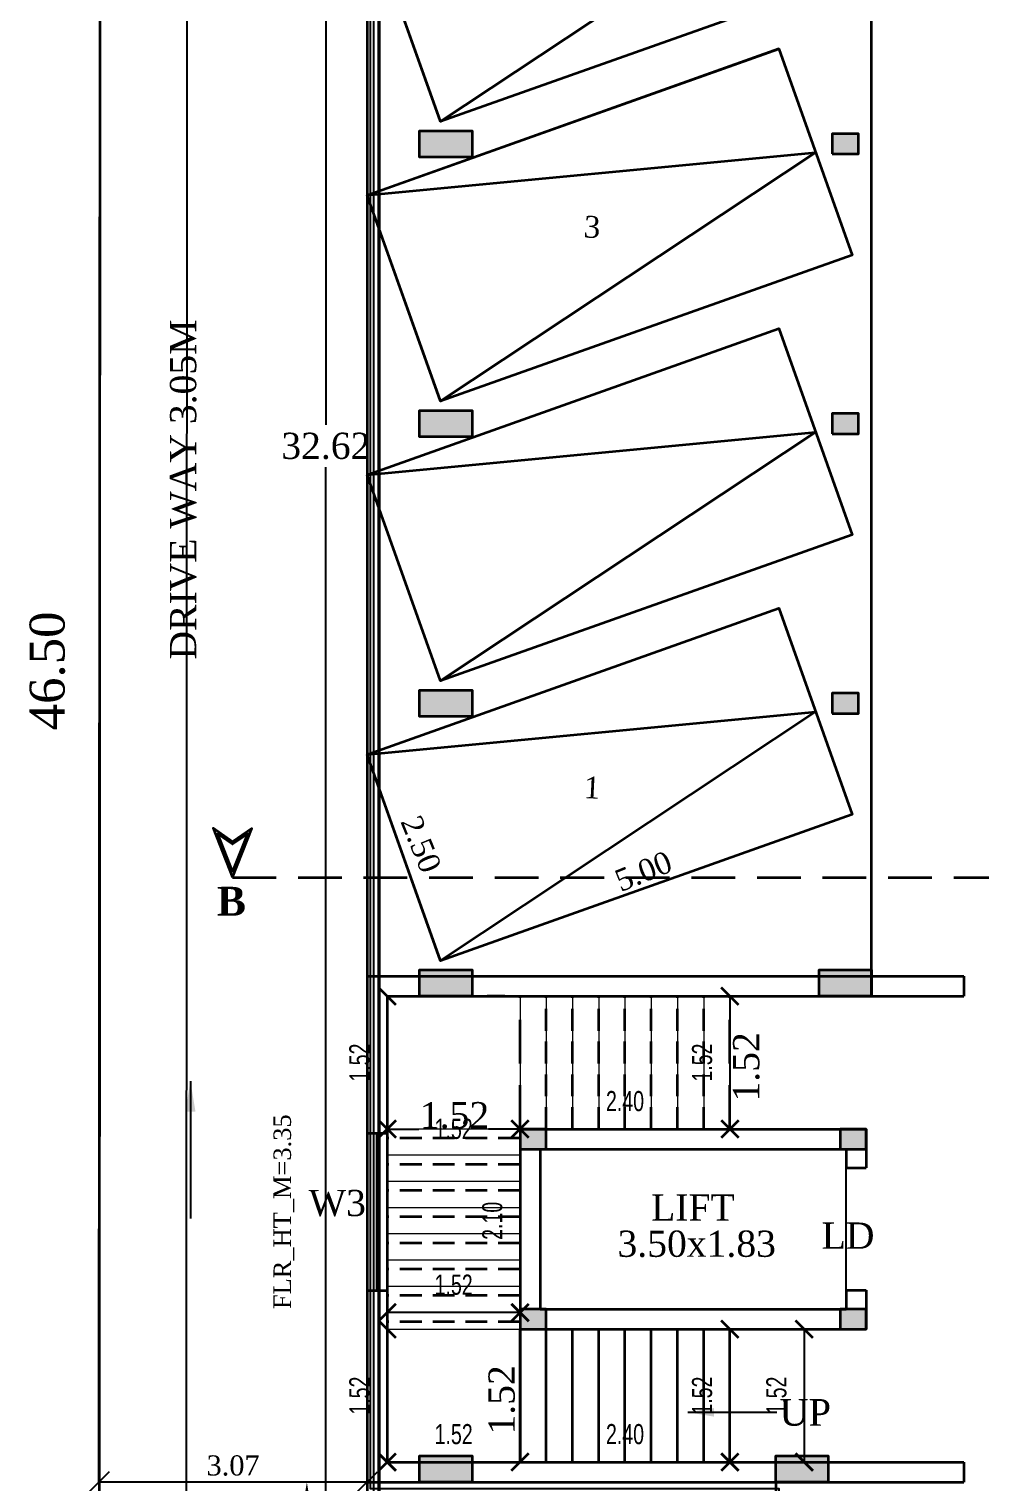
# Model space of a CAD drawing. Header units: metres. Extents: x 7518 to 7619, y -2370 to -2298.
# Drawn here: x 7518.42 to 7529.31, y -2344.32 to -2327.69 of the extents above; entities that cross this region are included whole.
import ezdxf

# ---------------------------------------------------------------- set-up
doc = ezdxf.new("R2010")
doc.units = ezdxf.units.M
doc.header["$MEASUREMENT"] = 0
doc.header["$PDMODE"] = 98
doc.linetypes.add('DASHED', pattern=[0.75, 0.5, -0.25])
doc.linetypes.add('DASHED2', pattern=[0.375, 0.25, -0.125])
for name, color, linetype, plot in [('BLK_1_COVERED_AREA', 140, 'Continuous', False), ('BLK_1_FLR_0_BLT_UP_AREA_DEDUCT', 18, 'Continuous', False), ('PARKING_SLOT', 30, 'Continuous', False)]:
    doc.layers.add(name, color=color, linetype=linetype, plot=plot)
for name, color, linetype in [('BLK_1_FLR_0_BLT_UP_AREA', 18, 'Continuous'), ('BLK_1_FLR_0_COVERED_PARKING', 173, 'Continuous'), ('BLK_1_FLR_0_EXIT_WIDTH_STAIR', 1, 'Continuous'), ('BLK_1_FLR_0_LIFT_1', 30, 'Continuous'), ('BLK_1_FLR_0_STAIR_1', 1, 'Continuous'), ('BLK_1_LVL_0_BLDG_FOOT_PRINT', 1, 'Continuous'), ('BLK_1_LVL_0_SIDE_SETBACK1', 171, 'Continuous'), ('PLOT_BOUNDARY', 70, 'Continuous'), ('RWH', 130, 'Continuous')]:
    doc.layers.add(name, color=color, linetype=linetype)
for name, color, linetype, lineweight in [('BLK_1_FLR_0_STAIR_1_FLIGHT_1', 7, 'Continuous', 0), ('BLK_1_FLR_0_STAIR_1_FLIGHT_2', 7, 'Continuous', 0), ('BLK_1_FLR_0_STAIR_1_FLIGHT_3', 7, 'Continuous', 0), ('BLK_1_FLR_0_STAIR_1_LANDING_1', 7, 'Continuous', 0), ('BLK_1_FLR_0_STAIR_1_LANDING_2', 7, 'Continuous', 0), ('BLK_1_FLR_0_STILT', 7, 'Continuous', 0)]:
    doc.layers.add(name, color=color, linetype=linetype, lineweight=lineweight)
doc.styles.add('DIM 100', font='ARIALN.TTF', dxfattribs={"width": 0.85, "height": 0.23})
doc.styles.get("Standard").update_dxf_attribs({"font": 'times.ttf'})
doc.dimstyles.new('GRID DIM 400', dxfattribs={"dimscale": 0, "dimtxt": 0.8, "dimasz": 0.2, "dimexe": 0, "dimexo": 0, "dimgap": 0.2, "dimtad": 0, "dimlfac": -0.1, "dimzin": 1, "dimdsep": 46, "dimtxsty": 'DIM 100', "dimblk": 'ARCHTICK', "dimcen": 0, "dimclrd": 256, "dimclre": 252, "dimclrt": 4, "dimazin": 0, "dimtfac": 1, "dimtix": 1, "dimtofl": 0, "dimtmove": 2, "dimatfit": 0, "dimfxl": 0, "dimtolj": 1, "dimtzin": 0, "dimarcsym": 0})
doc.dimstyles.get("Standard").update_dxf_attribs({"dimtxt": 0.3, "dimasz": 0.18, "dimexe": 0.1, "dimexo": 0.1, "dimgap": 0.09, "dimtad": 0, "dimtih": 1, "dimtoh": 1, "dimzin": 0, "dimdsep": 46, "dimtxsty": 'Standard', "dimcen": 0.09, "dimadec": 0, "dimazin": 0, "dimtfac": 1, "dimtofl": 0, "dimtmove": 0, "dimatfit": 3, "dimfxl": 0, "dimtolj": 1, "dimtzin": 0, "dimarcsym": 0})
doc.dimstyles.new('STANDARD$0', dxfattribs={"dimtxt": 0.3, "dimasz": 0.18, "dimexe": 0.1, "dimexo": 0.1, "dimgap": 0.09, "dimtad": 0, "dimtih": 1, "dimtoh": 1, "dimzin": 1, "dimdsep": 46, "dimtxsty": 'Standard', "dimcen": 0.1, "dimadec": 3, "dimazin": 0, "dimtfac": 1, "dimtofl": 0, "dimtmove": 0, "dimatfit": 3, "dimfxl": 0, "dimtolj": 1, "dimtzin": 0, "dimarcsym": 0})
doc.dimstyles.new('vassanttham', dxfattribs={"dimtxt": 0.23, "dimasz": 0.234375, "dimexe": 0.15, "dimexo": 0.5, "dimgap": 0.07, "dimtad": 1, "dimtoh": 1, "dimrnd": 0.01, "dimzin": 0, "dimdsep": 46, "dimtxsty": 'Standard', "dimblk": 'OBLIQUE', "dimcen": 0.23, "dimse1": 1, "dimse2": 1, "dimclrd": 7, "dimclre": 7, "dimclrt": 7, "dimadec": 0, "dimazin": 0, "dimtfac": 1, "dimtix": 1, "dimtofl": 0, "dimtmove": 0, "dimatfit": 3, "dimfxl": 0, "dimtolj": 2, "dimtzin": 0, "dimlwd": 25, "dimlwe": -1, "dimarcsym": 0})

# ---------------------------------------------------------------- blocks, each defined once
blk = doc.blocks.new('*D120')
at = {"color": 0, "lineweight": -2}
for p, q in [((7521.913, -2315.354), (7521.713, -2315.354)), ((7521.813, -2315.534), (7521.813, -2332.218)), ((7521.813, -2347.794), (7521.813, -2332.704)), ((7521.913, -2347.974), (7521.713, -2347.974))]:
    blk.add_line(p, q, dxfattribs=at)
at = {"color": 0, "lineweight": 35}
for points in [[(7521.783, -2315.534), (7521.843, -2315.534), (7521.813, -2315.354)], [(7521.783, -2347.794), (7521.843, -2347.794), (7521.813, -2347.974)]]:
    blk.add_solid(points, dxfattribs=at)
at = {"layer": 'Defpoints', "color": 0, "lineweight": 35}
for p in [(7521.813, -2315.354), (7522.99, -2315.354), (7522.99, -2347.974)]:
    blk.add_point(p, dxfattribs=at)
at = {"color": 0, "lineweight": 35, "insert": (7521.813, -2332.461), "char_height": 0.3, "attachment_point": 5}
blk.add_mtext('\\A1;32.62', dxfattribs=at)
blk = doc.blocks.new('*D138')
at = {"color": 0, "lineweight": -2}
for p, q in [((7521.696, -2344.314), (7521.496, -2344.314)), ((7521.596, -2344.494), (7521.596, -2350.724)), ((7521.596, -2357.44), (7521.596, -2351.21)), ((7521.696, -2357.62), (7521.496, -2357.62))]:
    blk.add_line(p, q, dxfattribs=at)
at = {"color": 0, "lineweight": 35}
for points in [[(7521.566, -2344.494), (7521.626, -2344.494), (7521.596, -2344.314)], [(7521.566, -2357.44), (7521.626, -2357.44), (7521.596, -2357.62)]]:
    blk.add_solid(points, dxfattribs=at)
at = {"layer": 'Defpoints', "color": 0, "lineweight": 35}
for p in [(7521.596, -2344.314), (7522.285, -2344.314), (7522.285, -2357.62)]:
    blk.add_point(p, dxfattribs=at)
at = {"color": 0, "lineweight": 35, "insert": (7521.596, -2350.967), "char_height": 0.3, "attachment_point": 5}
blk.add_mtext('\\A1;13.31', dxfattribs=at)
blk = doc.blocks.new('_Oblique')
at = {"color": 0, "lineweight": -2}
blk.add_line((-0.5, -0.5), (0.5, 0.5), dxfattribs=at)
blk = doc.blocks.new('*D145')
at = {"layer": 'BLK_1_LVL_0_SIDE_SETBACK1', "lineweight": 25}
blk.add_line((7519.218, -2344.312), (7522.285, -2344.312), dxfattribs=at)
at = {"layer": 'Defpoints', "color": 0, "lineweight": 35}
for p in [(7519.218, -2344.312), (7522.285, -2344.312), (7522.285, -2344.314)]:
    blk.add_point(p, dxfattribs=at)
at = {"layer": 'BLK_1_LVL_0_SIDE_SETBACK1', "lineweight": 25, "xscale": 0.234375, "yscale": 0.234375, "zscale": 0.234375, "rotation": 180}
blk.add_blockref('_Oblique', (7519.218, -2344.312), dxfattribs=at)
at = {"layer": 'BLK_1_LVL_0_SIDE_SETBACK1', "lineweight": 25, "xscale": 0.234375, "yscale": 0.234375, "zscale": 0.234375}
blk.add_blockref('_Oblique', (7522.285, -2344.312), dxfattribs=at)
at = {"layer": 'BLK_1_LVL_0_SIDE_SETBACK1', "insert": (7520.752, -2344.125), "char_height": 0.23, "attachment_point": 5}
blk.add_mtext('\\A2;3.07', dxfattribs=at)
blk = doc.blocks.new('_ArchTick')
at = {"color": 0, "linetype": 'ByBlock', "const_width": 0.15}
blk.add_lwpolyline([(-0.5, -0.5), (0.5, 0.5)], dxfattribs=at)
blk = doc.blocks.new('*D123')
at = {"layer": 'BLK_1_FLR_0_STAIR_1_FLIGHT_1', "color": 2, "linetype": 'Continuous', "lineweight": -2}
blk.add_line((7526.435, -2342.564), (7526.435, -2344.084), dxfattribs=at)
at = {"layer": 'Defpoints', "color": 0, "linetype": 'Continuous', "lineweight": 35}
for p in [(7526.435, -2342.564, -3.137), (7526.435, -2344.084, -3.137), (7526.435, -2344.084)]:
    blk.add_point(p, dxfattribs=at)
at = {"layer": 'BLK_1_FLR_0_STAIR_1_FLIGHT_1', "color": 2, "linetype": 'Continuous', "lineweight": -2, "xscale": 0.2, "yscale": 0.2, "zscale": 0.2}
for p, rotation in [((7526.435, -2342.564), 90), ((7526.435, -2344.084), 270)]:
    blk.add_blockref('_ArchTick', p, dxfattribs=dict(at, rotation=rotation))
at = {"layer": 'BLK_1_FLR_0_STAIR_1_FLIGHT_1', "color": 2, "linetype": 'Continuous', "insert": (7526.118, -2343.324), "char_height": 0.23, "attachment_point": 5, "rotation": 90, "style": 'DIM 100'}
blk.add_mtext('\\A1;1.52', dxfattribs=at)
blk = doc.blocks.new('*D124')
at = {"layer": 'BLK_1_FLR_0_STAIR_1_FLIGHT_1', "color": 252, "linetype": 'Continuous', "lineweight": -2}
blk.add_line((7524.035, -2344.084), (7524.035, -2344.084), dxfattribs=at)
at = {"layer": 'BLK_1_FLR_0_STAIR_1_FLIGHT_1', "color": 1, "linetype": 'Continuous', "lineweight": -2}
blk.add_line((7526.435, -2344.084), (7524.035, -2344.084), dxfattribs=at)
at = {"layer": 'Defpoints', "color": 0, "linetype": 'Continuous', "lineweight": 35}
for p in [(7524.035, -2344.084), (7524.035, -2344.084), (7526.435, -2344.084)]:
    blk.add_point(p, dxfattribs=at)
at = {"layer": 'BLK_1_FLR_0_STAIR_1_FLIGHT_1', "color": 1, "linetype": 'Continuous', "lineweight": -2, "xscale": 0.2, "yscale": 0.2, "zscale": 0.2, "rotation": 180}
blk.add_blockref('_ArchTick', (7524.035, -2344.084), dxfattribs=at)
at = {"layer": 'BLK_1_FLR_0_STAIR_1_FLIGHT_1', "color": 1, "linetype": 'Continuous', "lineweight": -2, "xscale": 0.2, "yscale": 0.2, "zscale": 0.2}
blk.add_blockref('_ArchTick', (7526.435, -2344.084), dxfattribs=at)
at = {"layer": 'BLK_1_FLR_0_STAIR_1_FLIGHT_1', "color": 1, "linetype": 'Continuous', "insert": (7525.235, -2343.766), "char_height": 0.23, "attachment_point": 5, "style": 'DIM 100'}
blk.add_mtext('\\A1;2.40', dxfattribs=at)
blk = doc.blocks.new('*D125')
at = {"layer": 'BLK_1_FLR_0_EXIT_WIDTH_STAIR', "color": 252, "lineweight": -2}
for p, q in [((7527.22, -2342.564), (7527.285, -2342.564)), ((7527.035, -2344.084), (7527.285, -2344.084))]:
    blk.add_line(p, q, dxfattribs=at)
at = {"layer": 'BLK_1_FLR_0_EXIT_WIDTH_STAIR', "color": 1, "lineweight": -2}
blk.add_line((7527.285, -2342.564), (7527.285, -2344.084), dxfattribs=at)
at = {"layer": 'Defpoints', "color": 0, "lineweight": 35}
for p in [(7526.435, -2342.564, 3.137), (7526.435, -2344.084), (7527.285, -2344.084)]:
    blk.add_point(p, dxfattribs=at)
at = {"layer": 'BLK_1_FLR_0_EXIT_WIDTH_STAIR', "color": 1, "lineweight": -2, "xscale": 0.2, "yscale": 0.2, "zscale": 0.2}
for p, rotation in [((7527.285, -2342.564), 90), ((7527.285, -2344.084), 270)]:
    blk.add_blockref('_ArchTick', p, dxfattribs=dict(at, rotation=rotation))
at = {"layer": 'BLK_1_FLR_0_EXIT_WIDTH_STAIR', "color": 1, "insert": (7526.968, -2343.324), "char_height": 0.23, "attachment_point": 5, "rotation": 90, "style": 'DIM 100'}
blk.add_mtext('\\A1;1.52', dxfattribs=at)
blk = doc.blocks.new('*D126')
at = {"layer": 'BLK_1_FLR_0_STAIR_1_LANDING_1', "color": 252, "linetype": 'Continuous', "lineweight": -2}
blk.add_line((7522.515, -2342.564), (7522.515, -2342.564), dxfattribs=at)
at = {"layer": 'BLK_1_FLR_0_STAIR_1_LANDING_1', "color": 1, "linetype": 'Continuous', "lineweight": -2}
blk.add_line((7522.515, -2342.564), (7522.515, -2344.084), dxfattribs=at)
at = {"layer": 'Defpoints', "color": 0, "linetype": 'Continuous', "lineweight": 35}
for p in [(7522.515, -2342.564), (7522.515, -2344.084), (7522.515, -2344.084)]:
    blk.add_point(p, dxfattribs=at)
at = {"layer": 'BLK_1_FLR_0_STAIR_1_LANDING_1', "color": 1, "linetype": 'Continuous', "lineweight": -2, "xscale": 0.2, "yscale": 0.2, "zscale": 0.2}
for p, rotation in [((7522.515, -2342.564), 90), ((7522.515, -2344.084), 270)]:
    blk.add_blockref('_ArchTick', p, dxfattribs=dict(at, rotation=rotation))
at = {"layer": 'BLK_1_FLR_0_STAIR_1_LANDING_1', "color": 1, "linetype": 'Continuous', "insert": (7522.198, -2343.324), "char_height": 0.23, "attachment_point": 5, "rotation": 90, "style": 'DIM 100'}
blk.add_mtext('\\A1;1.52', dxfattribs=at)
blk = doc.blocks.new('*D127')
at = {"layer": 'BLK_1_FLR_0_STAIR_1_LANDING_1', "color": 2, "linetype": 'Continuous', "lineweight": -2}
blk.add_line((7524.035, -2344.084), (7522.515, -2344.084), dxfattribs=at)
at = {"layer": 'Defpoints', "color": 0, "linetype": 'Continuous', "lineweight": 35}
for p in [(7522.515, -2344.084), (7522.515, -2344.084), (7524.035, -2344.084)]:
    blk.add_point(p, dxfattribs=at)
at = {"layer": 'BLK_1_FLR_0_STAIR_1_LANDING_1', "color": 2, "linetype": 'Continuous', "lineweight": -2, "xscale": 0.2, "yscale": 0.2, "zscale": 0.2, "rotation": 180}
blk.add_blockref('_ArchTick', (7522.515, -2344.084), dxfattribs=at)
at = {"layer": 'BLK_1_FLR_0_STAIR_1_LANDING_1', "color": 2, "linetype": 'Continuous', "lineweight": -2, "xscale": 0.2, "yscale": 0.2, "zscale": 0.2}
blk.add_blockref('_ArchTick', (7524.035, -2344.084), dxfattribs=at)
at = {"layer": 'BLK_1_FLR_0_STAIR_1_LANDING_1', "color": 2, "linetype": 'Continuous', "insert": (7523.275, -2343.766), "char_height": 0.23, "attachment_point": 5, "style": 'DIM 100'}
blk.add_mtext('\\A1;1.52', dxfattribs=at)
blk = doc.blocks.new('*D128')
at = {"layer": 'BLK_1_FLR_0_STAIR_1_FLIGHT_2', "color": 2, "linetype": 'Continuous', "lineweight": -2}
blk.add_line((7524.035, -2342.374), (7522.515, -2342.374), dxfattribs=at)
at = {"layer": 'Defpoints', "color": 0, "linetype": 'Continuous', "lineweight": 35}
for p in [(7522.515, -2342.374, -3.137), (7522.515, -2342.374), (7524.035, -2342.374, -3.137)]:
    blk.add_point(p, dxfattribs=at)
at = {"layer": 'BLK_1_FLR_0_STAIR_1_FLIGHT_2', "color": 2, "linetype": 'Continuous', "lineweight": -2, "xscale": 0.2, "yscale": 0.2, "zscale": 0.2, "rotation": 180}
blk.add_blockref('_ArchTick', (7522.515, -2342.374), dxfattribs=at)
at = {"layer": 'BLK_1_FLR_0_STAIR_1_FLIGHT_2', "color": 2, "linetype": 'Continuous', "lineweight": -2, "xscale": 0.2, "yscale": 0.2, "zscale": 0.2}
blk.add_blockref('_ArchTick', (7524.035, -2342.374), dxfattribs=at)
at = {"layer": 'BLK_1_FLR_0_STAIR_1_FLIGHT_2', "color": 2, "linetype": 'Continuous', "insert": (7523.275, -2342.056), "char_height": 0.23, "attachment_point": 5, "style": 'DIM 100'}
blk.add_mtext('\\A1;1.52', dxfattribs=at)
blk = doc.blocks.new('*D129')
at = {"layer": 'BLK_1_FLR_0_STAIR_1_FLIGHT_2', "color": 252, "linetype": 'Continuous', "lineweight": -2}
blk.add_line((7524.035, -2340.274), (7524.035, -2340.274), dxfattribs=at)
at = {"layer": 'BLK_1_FLR_0_STAIR_1_FLIGHT_2', "color": 1, "linetype": 'Continuous', "lineweight": -2}
blk.add_line((7524.035, -2340.274), (7524.035, -2342.374), dxfattribs=at)
at = {"layer": 'Defpoints', "color": 0, "linetype": 'Continuous', "lineweight": 35}
for p in [(7524.035, -2340.274), (7524.035, -2342.374), (7524.035, -2342.374)]:
    blk.add_point(p, dxfattribs=at)
at = {"layer": 'BLK_1_FLR_0_STAIR_1_FLIGHT_2', "color": 1, "linetype": 'Continuous', "lineweight": -2, "xscale": 0.2, "yscale": 0.2, "zscale": 0.2}
for p, rotation in [((7524.035, -2340.274), 90), ((7524.035, -2342.374), 270)]:
    blk.add_blockref('_ArchTick', p, dxfattribs=dict(at, rotation=rotation))
at = {"layer": 'BLK_1_FLR_0_STAIR_1_FLIGHT_2', "color": 1, "linetype": 'Continuous', "insert": (7523.718, -2341.324), "char_height": 0.23, "attachment_point": 5, "rotation": 90, "style": 'DIM 100'}
blk.add_mtext('\\A1;2.10', dxfattribs=at)
blk = doc.blocks.new('*D130')
at = {"layer": 'BLK_1_FLR_0_STAIR_1_LANDING_2', "color": 252, "linetype": 'Continuous', "lineweight": -2}
blk.add_line((7522.515, -2338.754), (7522.515, -2338.754), dxfattribs=at)
at = {"layer": 'BLK_1_FLR_0_STAIR_1_LANDING_2', "color": 1, "linetype": 'Continuous', "lineweight": -2}
blk.add_line((7522.515, -2338.754), (7522.515, -2340.274), dxfattribs=at)
at = {"layer": 'Defpoints', "color": 0, "linetype": 'Continuous', "lineweight": 35}
for p in [(7522.515, -2338.754), (7522.515, -2340.274), (7522.515, -2340.274)]:
    blk.add_point(p, dxfattribs=at)
at = {"layer": 'BLK_1_FLR_0_STAIR_1_LANDING_2', "color": 1, "linetype": 'Continuous', "lineweight": -2, "xscale": 0.2, "yscale": 0.2, "zscale": 0.2}
for p, rotation in [((7522.515, -2338.754), 90), ((7522.515, -2340.274), 270)]:
    blk.add_blockref('_ArchTick', p, dxfattribs=dict(at, rotation=rotation))
at = {"layer": 'BLK_1_FLR_0_STAIR_1_LANDING_2', "color": 1, "linetype": 'Continuous', "insert": (7522.198, -2339.514), "char_height": 0.23, "attachment_point": 5, "rotation": 90, "style": 'DIM 100'}
blk.add_mtext('\\A1;1.52', dxfattribs=at)
blk = doc.blocks.new('*D131')
at = {"layer": 'BLK_1_FLR_0_STAIR_1_LANDING_2', "color": 2, "linetype": 'Continuous', "lineweight": -2}
for p, q in [((7522.515, -2340.274), (7522.875, -2340.274)), ((7524.035, -2340.274), (7523.675, -2340.274))]:
    blk.add_line(p, q, dxfattribs=at)
at = {"layer": 'Defpoints', "color": 0, "linetype": 'Continuous', "lineweight": 35}
for p in [(7522.515, -2340.274), (7522.515, -2340.274), (7524.035, -2340.274)]:
    blk.add_point(p, dxfattribs=at)
at = {"layer": 'BLK_1_FLR_0_STAIR_1_LANDING_2', "color": 2, "linetype": 'Continuous', "lineweight": -2, "xscale": 0.2, "yscale": 0.2, "zscale": 0.2, "rotation": 180}
blk.add_blockref('_ArchTick', (7522.515, -2340.274), dxfattribs=at)
at = {"layer": 'BLK_1_FLR_0_STAIR_1_LANDING_2', "color": 2, "linetype": 'Continuous', "lineweight": -2, "xscale": 0.2, "yscale": 0.2, "zscale": 0.2}
blk.add_blockref('_ArchTick', (7524.035, -2340.274), dxfattribs=at)
at = {"layer": 'BLK_1_FLR_0_STAIR_1_LANDING_2', "color": 2, "linetype": 'Continuous', "insert": (7523.275, -2340.274), "char_height": 0.23, "attachment_point": 5, "style": 'DIM 100'}
blk.add_mtext('\\A1;1.52', dxfattribs=at)
blk = doc.blocks.new('*D132')
at = {"layer": 'BLK_1_FLR_0_STAIR_1_FLIGHT_3', "color": 2, "linetype": 'Continuous', "lineweight": -2}
blk.add_line((7526.435, -2338.754), (7526.435, -2340.274), dxfattribs=at)
at = {"layer": 'Defpoints', "color": 0, "linetype": 'Continuous', "lineweight": 35}
for p in [(7526.435, -2338.754, -3.137), (7526.435, -2340.274, -3.137), (7526.435, -2340.274)]:
    blk.add_point(p, dxfattribs=at)
at = {"layer": 'BLK_1_FLR_0_STAIR_1_FLIGHT_3', "color": 2, "linetype": 'Continuous', "lineweight": -2, "xscale": 0.2, "yscale": 0.2, "zscale": 0.2}
for p, rotation in [((7526.435, -2338.754), 90), ((7526.435, -2340.274), 270)]:
    blk.add_blockref('_ArchTick', p, dxfattribs=dict(at, rotation=rotation))
at = {"layer": 'BLK_1_FLR_0_STAIR_1_FLIGHT_3', "color": 2, "linetype": 'Continuous', "insert": (7526.118, -2339.514), "char_height": 0.23, "attachment_point": 5, "rotation": 90, "style": 'DIM 100'}
blk.add_mtext('\\A1;1.52', dxfattribs=at)
blk = doc.blocks.new('*D133')
at = {"layer": 'BLK_1_FLR_0_STAIR_1_FLIGHT_3', "color": 252, "linetype": 'Continuous', "lineweight": -2}
blk.add_line((7524.035, -2340.274), (7524.035, -2340.274), dxfattribs=at)
at = {"layer": 'BLK_1_FLR_0_STAIR_1_FLIGHT_3', "color": 1, "linetype": 'Continuous', "lineweight": -2}
blk.add_line((7526.435, -2340.274), (7524.035, -2340.274), dxfattribs=at)
at = {"layer": 'Defpoints', "color": 0, "linetype": 'Continuous', "lineweight": 35}
for p in [(7524.035, -2340.274), (7524.035, -2340.274), (7526.435, -2340.274)]:
    blk.add_point(p, dxfattribs=at)
at = {"layer": 'BLK_1_FLR_0_STAIR_1_FLIGHT_3', "color": 1, "linetype": 'Continuous', "lineweight": -2, "xscale": 0.2, "yscale": 0.2, "zscale": 0.2, "rotation": 180}
blk.add_blockref('_ArchTick', (7524.035, -2340.274), dxfattribs=at)
at = {"layer": 'BLK_1_FLR_0_STAIR_1_FLIGHT_3', "color": 1, "linetype": 'Continuous', "lineweight": -2, "xscale": 0.2, "yscale": 0.2, "zscale": 0.2}
blk.add_blockref('_ArchTick', (7526.435, -2340.274), dxfattribs=at)
at = {"layer": 'BLK_1_FLR_0_STAIR_1_FLIGHT_3', "color": 1, "linetype": 'Continuous', "insert": (7525.235, -2339.956), "char_height": 0.23, "attachment_point": 5, "style": 'DIM 100'}
blk.add_mtext('\\A1;2.40', dxfattribs=at)

msp = doc.modelspace()

# ---------------------------------------------------------------- hatches: boundary and pattern name
at = {"lineweight": 35}
for points in [[(7523.485, -2329.154), (7523.485, -2328.854), (7522.885, -2328.854), (7522.885, -2329.154)], [(7523.485, -2332.354), (7523.485, -2332.054), (7522.885, -2332.054), (7522.885, -2332.354)], [(7523.485, -2335.554), (7523.485, -2335.254), (7522.885, -2335.254), (7522.885, -2335.554)], [(7523.485, -2338.754), (7523.485, -2338.454), (7522.885, -2338.454), (7522.885, -2338.754)], [(7528.055, -2338.754), (7528.055, -2338.454), (7527.455, -2338.454), (7527.455, -2338.754)], [(7523.485, -2344.314), (7523.485, -2344.014), (7522.885, -2344.014), (7522.885, -2344.314)], [(7527.56, -2344.314), (7527.56, -2344.014), (7526.96, -2344.014), (7526.96, -2344.314)]]:
    msp.add_hatch(color=256, dxfattribs=at).paths.add_polyline_path(points)
h = msp.add_hatch(color=256, dxfattribs=at)
h.paths.add_polyline_path([(7527.755, -2328.889), (7527.605, -2328.889), (7527.605, -2329.119), (7527.755, -2329.119)])
h.paths.add_polyline_path([(7527.905, -2328.889), (7527.755, -2328.889), (7527.755, -2329.119), (7527.905, -2329.119)])
h = msp.add_hatch(color=256, dxfattribs=at)
h.paths.add_polyline_path([(7527.755, -2332.089), (7527.605, -2332.089), (7527.605, -2332.319), (7527.755, -2332.319)])
h.paths.add_polyline_path([(7527.905, -2332.089), (7527.755, -2332.089), (7527.755, -2332.319), (7527.905, -2332.319)])
h = msp.add_hatch(color=256, dxfattribs=at)
h.paths.add_polyline_path([(7527.755, -2335.289), (7527.605, -2335.289), (7527.605, -2335.519), (7527.755, -2335.519)])
h.paths.add_polyline_path([(7527.905, -2335.289), (7527.755, -2335.289), (7527.755, -2335.519), (7527.905, -2335.519)])
h = msp.add_hatch(color=256, dxfattribs=at)
h.paths.add_polyline_path([(7524.185, -2340.274), (7524.035, -2340.274), (7524.035, -2340.504), (7524.185, -2340.504)])
h.paths.add_polyline_path([(7524.335, -2340.274), (7524.185, -2340.274), (7524.185, -2340.504), (7524.335, -2340.504)])
h = msp.add_hatch(color=256, dxfattribs=at)
h.paths.add_polyline_path([(7527.845, -2340.274), (7527.695, -2340.274), (7527.695, -2340.504), (7527.845, -2340.504)])
h.paths.add_polyline_path([(7527.995, -2340.274), (7527.845, -2340.274), (7527.845, -2340.504), (7527.995, -2340.504)])
h = msp.add_hatch(color=256, dxfattribs=at)
h.paths.add_polyline_path([(7524.185, -2342.334), (7524.035, -2342.334), (7524.035, -2342.564), (7524.185, -2342.564)])
h.paths.add_polyline_path([(7524.335, -2342.334), (7524.185, -2342.334), (7524.185, -2342.564), (7524.335, -2342.564)])
h = msp.add_hatch(color=256, dxfattribs=at)
h.paths.add_polyline_path([(7527.845, -2342.334), (7527.695, -2342.334), (7527.695, -2342.564), (7527.845, -2342.564)])
h.paths.add_polyline_path([(7527.995, -2342.334), (7527.845, -2342.334), (7527.845, -2342.564), (7527.995, -2342.564)])

# ---------------------------------------------------------------- linework, layer by layer
for p, q in [((7519.237, -2312.604), (7519.21, -2359.107)), ((7528.055, -2338.754), (7528.055, -2318.001)), ((7522.285, -2338.524), (7522.285, -2344.314)), ((7522.285, -2338.524), (7529.11, -2338.524)), ((7529.11, -2338.524), (7529.11, -2338.754)), ((7522.515, -2338.754), (7522.515, -2344.084)), ((7522.515, -2338.754), (7529.11, -2338.754)), ((7523.859, -2338.754), (7523.659, -2338.754)), ((7522.285, -2340.322), (7522.515, -2340.322)), ((7522.4, -2342.122), (7522.4, -2340.322)), ((7524.035, -2340.274), (7524.035, -2342.564)), ((7524.035, -2340.274), (7527.995, -2340.274)), ((7527.995, -2340.274), (7527.995, -2340.719)), ((7524.265, -2340.504), (7524.265, -2342.334)), ((7524.265, -2340.504), (7527.765, -2340.504)), ((7527.765, -2340.504), (7527.765, -2340.719)), ((7527.765, -2340.719), (7527.995, -2340.719)), ((7522.285, -2342.122), (7522.515, -2342.122)), ((7527.765, -2342.119), (7527.765, -2342.334)), ((7527.765, -2342.119), (7527.995, -2342.119)), ((7527.995, -2342.119), (7527.995, -2342.564)), ((7524.265, -2342.334), (7527.765, -2342.334)), ((7524.035, -2342.564), (7527.995, -2342.564)), ((7524.035, -2342.564), (7524.035, -2344.084)), ((7524.035, -2344.084), (7524.035, -2342.564)), ((7524.335, -2344.084), (7524.335, -2342.564)), ((7524.635, -2344.084), (7524.635, -2342.564)), ((7524.935, -2344.084), (7524.935, -2342.564)), ((7525.235, -2344.084), (7525.235, -2342.564)), ((7525.535, -2344.084), (7525.535, -2342.564)), ((7525.835, -2344.084), (7525.835, -2342.564)), ((7526.135, -2344.084), (7526.135, -2342.564)), ((7526.435, -2344.084), (7526.435, -2342.564)), ((7522.515, -2344.084), (7529.11, -2344.084)), ((7529.11, -2344.084), (7529.11, -2344.314)), ((7522.285, -2344.314), (7522.285, -2357.62)), ((7522.285, -2344.314), (7529.11, -2344.314)), ((7526.96, -2344.314), (7526.96, -2347.974))]:
    msp.add_line(p, q, dxfattribs=at)
at = {"lineweight": 35, "ltscale": 3}
msp.add_line((7522.285, -2315.354), (7522.285, -2338.524), dxfattribs=at)
at = {"linetype": 'DASHED', "lineweight": 35}
for p, q in [((7520.745, -2337.397), (7539.371, -2337.397)), ((7524.035, -2340.274), (7524.035, -2338.754)), ((7526.435, -2340.274), (7526.435, -2338.754))]:
    msp.add_line(p, q, dxfattribs=at)
at = {"linetype": 'DASHED2', "lineweight": 35}
for p, q in [((7524.335, -2340.274), (7524.335, -2338.754)), ((7524.635, -2340.274), (7524.635, -2338.754)), ((7524.935, -2340.274), (7524.935, -2338.754)), ((7525.235, -2340.274), (7525.235, -2338.754)), ((7525.535, -2340.274), (7525.535, -2338.754)), ((7525.835, -2340.274), (7525.835, -2338.754)), ((7526.135, -2340.274), (7526.135, -2338.754)), ((7524.035, -2340.379), (7522.515, -2340.379)), ((7524.035, -2340.679), (7522.515, -2340.679)), ((7524.035, -2340.979), (7522.515, -2340.979)), ((7524.035, -2341.279), (7522.515, -2341.279)), ((7524.035, -2341.579), (7522.515, -2341.579)), ((7524.035, -2341.879), (7522.515, -2341.879)), ((7524.035, -2342.179), (7522.515, -2342.179)), ((7524.035, -2342.479), (7522.515, -2342.479))]:
    msp.add_line(p, q, dxfattribs=at)
at = {"lineweight": 35}
for points in [[(7537.735, -2315.354), (7522.285, -2315.354), (7522.285, -2344.314), (7526.96, -2344.314), (7526.96, -2347.974), (7533.06, -2347.974), (7533.06, -2344.314), (7537.735, -2344.314)], [(7523.485, -2329.154), (7522.885, -2329.154), (7522.885, -2328.854), (7523.485, -2328.854)], [(7523.485, -2332.354), (7522.885, -2332.354), (7522.885, -2332.054), (7523.485, -2332.054)], [(7523.485, -2335.554), (7522.885, -2335.554), (7522.885, -2335.254), (7523.485, -2335.254)], [(7520.745, -2337.335), (7520.919, -2336.897), (7520.746, -2337.016), (7520.573, -2336.896)], [(7523.485, -2338.754), (7522.885, -2338.754), (7522.885, -2338.454), (7523.485, -2338.454)], [(7528.055, -2338.754), (7527.455, -2338.754), (7527.455, -2338.454), (7528.055, -2338.454)], [(7523.485, -2344.314), (7522.885, -2344.314), (7522.885, -2344.014), (7523.485, -2344.014)], [(7527.56, -2344.314), (7526.96, -2344.314), (7526.96, -2344.014), (7527.56, -2344.014)]]:
    msp.add_lwpolyline(points, close=True, dxfattribs=at)
for points in [[(7522.285, -2326.389), (7526.994, -2324.717), (7527.832, -2327.076), (7523.124, -2328.748), (7522.285, -2326.389), (7527.414, -2325.901), (7523.124, -2328.748)], [(7522.285, -2329.589), (7526.994, -2327.917), (7527.832, -2330.276), (7523.124, -2331.948), (7522.285, -2329.589), (7527.414, -2329.101), (7523.124, -2331.948)], [(7527.605, -2329.119), (7527.905, -2329.119), (7527.905, -2328.889), (7527.605, -2328.889), (7527.605, -2329.119)], [(7522.285, -2332.789), (7526.994, -2331.117), (7527.832, -2333.476), (7523.124, -2335.148), (7522.285, -2332.789), (7527.414, -2332.301), (7523.124, -2335.148)], [(7527.605, -2332.319), (7527.905, -2332.319), (7527.905, -2332.089), (7527.605, -2332.089), (7527.605, -2332.319)], [(7522.285, -2335.989), (7526.994, -2334.317), (7527.832, -2336.676), (7523.124, -2338.348), (7522.285, -2335.989), (7527.414, -2335.501), (7523.124, -2338.348)], [(7527.605, -2335.519), (7527.905, -2335.519), (7527.905, -2335.289), (7527.605, -2335.289), (7527.605, -2335.519)], [(7520.745, -2337.397), (7520.968, -2336.836), (7520.746, -2336.988), (7520.525, -2336.834), (7520.745, -2337.397)], [(7524.035, -2340.504), (7524.335, -2340.504), (7524.335, -2340.274), (7524.035, -2340.274), (7524.035, -2340.504)], [(7527.695, -2340.504), (7527.995, -2340.504), (7527.995, -2340.274), (7527.695, -2340.274), (7527.695, -2340.504)], [(7524.035, -2342.564), (7524.335, -2342.564), (7524.335, -2342.334), (7524.035, -2342.334), (7524.035, -2342.564)], [(7527.695, -2342.564), (7527.995, -2342.564), (7527.995, -2342.334), (7527.695, -2342.334), (7527.695, -2342.564)]]:
    msp.add_lwpolyline(points, dxfattribs=at)
at = {"layer": 'BLK_1_COVERED_AREA'}
msp.add_lwpolyline([(7537.863, -2315.653), (7522.413, -2315.653), (7522.413, -2344.613), (7527.088, -2344.613), (7527.088, -2348.273), (7533.188, -2348.273), (7533.188, -2344.613), (7537.863, -2344.613)], close=True, dxfattribs=at)
at = {"layer": 'BLK_1_FLR_0_BLT_UP_AREA', "color": 18}
msp.add_lwpolyline([(7537.77, -2315.428), (7522.32, -2315.428), (7522.32, -2344.388), (7526.995, -2344.388), (7526.995, -2348.048), (7533.095, -2348.048), (7533.095, -2344.388), (7537.77, -2344.388)], close=True, dxfattribs=at)
at = {"layer": 'BLK_1_FLR_0_BLT_UP_AREA_DEDUCT', "color": 18}
msp.add_lwpolyline([(7537.809, -2315.473), (7522.359, -2315.473), (7522.359, -2344.433), (7527.034, -2344.433), (7527.034, -2348.093), (7533.134, -2348.093), (7533.134, -2344.433), (7537.809, -2344.433)], close=True, dxfattribs=at)
at = {"layer": 'BLK_1_FLR_0_COVERED_PARKING'}
msp.add_lwpolyline([(7537.878, -2315.564), (7522.428, -2315.564), (7522.428, -2344.524), (7527.103, -2344.524), (7527.103, -2348.184), (7533.203, -2348.184), (7533.203, -2344.524), (7537.878, -2344.524)], close=True, dxfattribs=at)
at = {"layer": 'BLK_1_FLR_0_LIFT_1'}
msp.add_lwpolyline([(7524.265, -2342.334), (7527.765, -2342.334), (7527.765, -2340.504), (7524.265, -2340.504)], close=True, dxfattribs=at)
at = {"layer": 'BLK_1_FLR_0_STAIR_1'}
msp.add_lwpolyline([(7526.435, -2342.564), (7526.435, -2344.084), (7522.515, -2344.084), (7522.515, -2338.754), (7526.435, -2338.754), (7526.435, -2340.274), (7524.035, -2340.274), (7524.035, -2342.564), (7526.435, -2342.564)], close=True, dxfattribs=at)
at = {"layer": 'BLK_1_FLR_0_STAIR_1_FLIGHT_1'}
for p, q in [((7524.335, -2342.564), (7524.335, -2344.084)), ((7524.635, -2342.564), (7524.635, -2344.084)), ((7524.935, -2342.564), (7524.935, -2344.084)), ((7525.235, -2342.564), (7525.235, -2344.084)), ((7525.535, -2342.564), (7525.535, -2344.084)), ((7525.835, -2342.564), (7525.835, -2344.084)), ((7526.135, -2342.564), (7526.135, -2344.084))]:
    msp.add_line(p, q, dxfattribs=at)
at = {"layer": 'BLK_1_FLR_0_STAIR_1_FLIGHT_1', "linetype": 'Continuous'}
msp.add_lwpolyline([(7526.435, -2344.084), (7526.435, -2342.564), (7524.035, -2342.564), (7524.035, -2344.084)], close=True, dxfattribs=at)
at = {"layer": 'BLK_1_FLR_0_STAIR_1_FLIGHT_2'}
for p, q in [((7524.035, -2340.574), (7522.515, -2340.574)), ((7524.035, -2340.874), (7522.515, -2340.874)), ((7524.035, -2341.174), (7522.515, -2341.174)), ((7524.035, -2341.474), (7522.515, -2341.474)), ((7524.035, -2341.774), (7522.515, -2341.774)), ((7524.035, -2342.074), (7522.515, -2342.074))]:
    msp.add_line(p, q, dxfattribs=at)
at = {"layer": 'BLK_1_FLR_0_STAIR_1_FLIGHT_2', "linetype": 'Continuous'}
msp.add_lwpolyline([(7522.515, -2342.374), (7524.035, -2342.374), (7524.035, -2340.274), (7522.515, -2340.274)], close=True, dxfattribs=at)
at = {"layer": 'BLK_1_FLR_0_STAIR_1_FLIGHT_3'}
for p, q in [((7524.335, -2338.754), (7524.335, -2340.274)), ((7524.635, -2338.754), (7524.635, -2340.274)), ((7524.935, -2338.754), (7524.935, -2340.274)), ((7525.235, -2338.754), (7525.235, -2340.274)), ((7525.535, -2338.754), (7525.535, -2340.274)), ((7525.835, -2338.754), (7525.835, -2340.274)), ((7526.135, -2338.754), (7526.135, -2340.274))]:
    msp.add_line(p, q, dxfattribs=at)
at = {"layer": 'BLK_1_FLR_0_STAIR_1_FLIGHT_3', "linetype": 'Continuous'}
msp.add_lwpolyline([(7526.435, -2340.274), (7526.435, -2338.754), (7524.035, -2338.754), (7524.035, -2340.274)], close=True, dxfattribs=at)
at = {"layer": 'BLK_1_FLR_0_STAIR_1_LANDING_1', "linetype": 'Continuous'}
msp.add_lwpolyline([(7522.515, -2344.084), (7522.515, -2342.564), (7524.035, -2342.564), (7524.035, -2344.084)], close=True, dxfattribs=at)
at = {"layer": 'BLK_1_FLR_0_STAIR_1_LANDING_2', "linetype": 'Continuous'}
msp.add_lwpolyline([(7522.515, -2340.274), (7522.515, -2338.754), (7524.035, -2338.754), (7524.035, -2340.274)], close=True, dxfattribs=at)
at = {"layer": 'BLK_1_FLR_0_STILT'}
msp.add_lwpolyline([(7537.735, -2315.354), (7522.285, -2315.354), (7522.285, -2344.314), (7526.96, -2344.314), (7526.96, -2347.974), (7533.06, -2347.974), (7533.06, -2344.314), (7537.735, -2344.314)], close=True, dxfattribs=at)
at = {"layer": 'BLK_1_LVL_0_BLDG_FOOT_PRINT'}
msp.add_lwpolyline([(7537.735, -2315.354), (7522.285, -2315.354), (7522.285, -2344.314), (7526.96, -2344.314), (7526.96, -2347.974), (7533.06, -2347.974), (7533.06, -2344.314), (7537.735, -2344.314)], close=True, dxfattribs=at)
at = {"layer": 'BLK_1_LVL_0_SIDE_SETBACK1'}
msp.add_lwpolyline([(7519.235, -2315.354), (7522.285, -2315.354), (7522.285, -2344.314), (7519.218, -2344.312), (7519.235, -2315.354)], close=True, dxfattribs=at)
at = {"layer": 'PARKING_SLOT', "linetype": 'Continuous'}
for points in [[(7522.285, -2326.389), (7523.123, -2328.745), (7527.834, -2327.07), (7526.996, -2324.714)], [(7522.285, -2329.589), (7523.123, -2331.945), (7527.834, -2330.27), (7526.996, -2327.914)], [(7522.285, -2332.789), (7523.123, -2335.145), (7527.834, -2333.47), (7526.996, -2331.114)], [(7522.285, -2335.989), (7523.123, -2338.345), (7527.834, -2336.67), (7526.996, -2334.314)]]:
    msp.add_lwpolyline(points, close=True, dxfattribs=at)
at = {"layer": 'PLOT_BOUNDARY'}
msp.add_lwpolyline([(7519.237, -2312.604), (7519.21, -2359.107), (7540.906, -2348.616), (7540.763, -2310.818)], close=True, dxfattribs=at)
at = {"layer": 'RWH'}
msp.add_lwpolyline([(7539.767, -2311.904), (7539.908, -2349.098), (7540.906, -2348.616), (7540.763, -2310.818), (7519.237, -2312.604), (7519.21, -2359.107), (7520.21, -2358.624), (7520.236, -2313.524)], close=True, dxfattribs=at)

# ---------------------------------------------------------------- texts
at = {"lineweight": 35}
for s, height, rotation, p in [('3', 0.25, 357.1119, (7524.758, -2330.073)), ('DRIVE WAY 3.05M', 0.3, 90, (7520.33, -2334.903)), ('1', 0.25, 357.1119, (7524.758, -2336.487)), ('2.50', 0.25, 292.115, (7522.663, -2336.755)), ('5.00', 0.25, 22.115, (7525.186, -2337.564))]:
    msp.add_text(s, height=height, rotation=rotation, dxfattribs=at).set_placement(p)
for s, height, p in [('W3', 0.3, (7521.617, -2341.27)), ('LIFT', 0.3, (7525.534, -2341.322)), ('LD', 0.3, (7527.485, -2341.643)), ('UP', 0.3047, (7527.003, -2343.668))]:
    msp.add_text(s, height=height, dxfattribs=at).set_placement(p)
at = {"lineweight": 35, "ltscale": 15}
msp.add_text('3.50x1.83', height=0.3, dxfattribs=at).set_placement((7525.149, -2341.736))
at = {"lineweight": 35, "attachment_point": 5, "rotation": 90}
for s, insert, char_height in [('\\A1;46.50', (7518.629, -2335.033), 0.4), ('\\A1;1.52', (7526.624, -2339.563), 0.3), ('\\A1;1.52', (7523.826, -2343.373), 0.3)]:
    msp.add_mtext(s, dxfattribs=dict(at, insert=insert, char_height=char_height))
at = {"lineweight": 35, "insert": (7520.567, -2337.835), "char_height": 0.33, "width": 0.39417, "attachment_point": 7, "rotation": 0.2827}
msp.add_mtext('{\\fTimes New Roman|b1|i0|c0|p18;B}', dxfattribs=at)
at = {"lineweight": 35, "insert": (7523.285, -2340.119), "char_height": 0.3, "attachment_point": 5}
msp.add_mtext('\\A1;1.52', dxfattribs=at)
at = {"layer": 'BLK_1_FLR_0_STAIR_1', "insert": (7521.214, -2341.22), "char_height": 0.2, "width": 2.4, "attachment_point": 2, "rotation": 90}
msp.add_mtext('FLR_HT_M=3.35', dxfattribs=at)

# ---------------------------------------------------------------- dimensions: what is measured, and where the dimension line sits
at = {"lineweight": 35}
dim = msp.add_linear_dim(base=(7521.813, -2315.354), p1=(7522.99, -2347.974), p2=(7522.99, -2315.354), angle=90, dimstyle='STANDARD$0', dxfattribs=at)
dim.commit()
dim.dimension.update_dxf_attribs({"geometry": '*D120', "text_midpoint": (7521.813, -2332.461), "dimtype": 161})
dim = msp.add_aligned_dim(p1=(7522.285, -2357.62), p2=(7522.285, -2344.314), distance=0.689, dimstyle='STANDARD$0', dxfattribs=at)
dim.commit()
dim.dimension.update_dxf_attribs({"geometry": '*D138', "text_midpoint": (7521.596, -2350.967)})
at = {"layer": 'BLK_1_FLR_0_EXIT_WIDTH_STAIR', "color": 1}
dim = msp.add_linear_dim(base=(7527.285, -2344.084), p1=(7526.435, -2342.564, 3.137), p2=(7526.435, -2344.084), angle=270, dimstyle='GRID DIM 400', override={"dimscale": 1, "dimtxt": 0.23, "dimtad": 1, "dimtoh": 1, "dimclrd": 1, "dimclrt": 1, "dimtmove": 0}, dxfattribs=at)
dim.commit()
dim.dimension.update_dxf_attribs({"geometry": '*D125', "text_midpoint": (7526.968, -2343.324)})
at = {"layer": 'BLK_1_FLR_0_STAIR_1_FLIGHT_1', "color": 2, "linetype": 'Continuous'}
dim = msp.add_linear_dim(base=(7526.435, -2344.084, 3.137), p1=(7526.435, -2342.564), p2=(7526.435, -2344.084), angle=270, dimstyle='GRID DIM 400', override={"dimscale": 1, "dimtxt": 0.23, "dimtad": 1, "dimtoh": 1, "dimclrd": 2, "dimclrt": 2, "dimtmove": 0}, dxfattribs=at)
dim.commit()
dim.dimension.update_dxf_attribs({"geometry": '*D123', "text_midpoint": (7526.118, -2343.324, 3.137)})
at = {"layer": 'BLK_1_FLR_0_STAIR_1_FLIGHT_1', "color": 1, "linetype": 'Continuous'}
dim = msp.add_linear_dim(base=(7524.035, -2344.084), p1=(7526.435, -2344.084), p2=(7524.035, -2344.084), angle=180, dimstyle='GRID DIM 400', override={"dimscale": 1, "dimtxt": 0.23, "dimtad": 1, "dimtoh": 1, "dimclrd": 1, "dimclrt": 1, "dimtmove": 0}, dxfattribs=at)
dim.commit()
dim.dimension.update_dxf_attribs({"geometry": '*D124', "text_midpoint": (7525.235, -2343.766)})
at = {"layer": 'BLK_1_FLR_0_STAIR_1_FLIGHT_2', "color": 1, "linetype": 'Continuous'}
dim = msp.add_linear_dim(base=(7524.035, -2342.374), p1=(7524.035, -2340.274), p2=(7524.035, -2342.374), angle=90, dimstyle='GRID DIM 400', override={"dimscale": 1, "dimtxt": 0.23, "dimtad": 1, "dimtoh": 1, "dimclrd": 1, "dimclrt": 1, "dimtmove": 0}, dxfattribs=at)
dim.commit()
dim.dimension.update_dxf_attribs({"geometry": '*D129', "text_midpoint": (7523.718, -2341.324)})
at = {"layer": 'BLK_1_FLR_0_STAIR_1_FLIGHT_2', "color": 2, "linetype": 'Continuous'}
dim = msp.add_linear_dim(base=(7522.515, -2342.374, 3.137), p1=(7524.035, -2342.374), p2=(7522.515, -2342.374), angle=180, dimstyle='GRID DIM 400', override={"dimscale": 1, "dimtxt": 0.23, "dimtad": 1, "dimtoh": 1, "dimclrd": 2, "dimclrt": 2, "dimtmove": 0}, dxfattribs=at)
dim.commit()
dim.dimension.update_dxf_attribs({"geometry": '*D128', "text_midpoint": (7523.275, -2342.056, 3.137)})
at = {"layer": 'BLK_1_FLR_0_STAIR_1_FLIGHT_3', "color": 2, "linetype": 'Continuous'}
dim = msp.add_linear_dim(base=(7526.435, -2340.274, 3.137), p1=(7526.435, -2338.754), p2=(7526.435, -2340.274), angle=270, dimstyle='GRID DIM 400', override={"dimscale": 1, "dimtxt": 0.23, "dimtad": 1, "dimtoh": 1, "dimclrd": 2, "dimclrt": 2, "dimtmove": 0}, dxfattribs=at)
dim.commit()
dim.dimension.update_dxf_attribs({"geometry": '*D132', "text_midpoint": (7526.118, -2339.514, 3.137)})
at = {"layer": 'BLK_1_FLR_0_STAIR_1_FLIGHT_3', "color": 1, "linetype": 'Continuous'}
dim = msp.add_linear_dim(base=(7524.035, -2340.274), p1=(7526.435, -2340.274), p2=(7524.035, -2340.274), angle=180, dimstyle='GRID DIM 400', override={"dimscale": 1, "dimtxt": 0.23, "dimtad": 1, "dimtoh": 1, "dimclrd": 1, "dimclrt": 1, "dimtmove": 0}, dxfattribs=at)
dim.commit()
dim.dimension.update_dxf_attribs({"geometry": '*D133', "text_midpoint": (7525.235, -2339.956)})
at = {"layer": 'BLK_1_FLR_0_STAIR_1_LANDING_1', "color": 1, "linetype": 'Continuous'}
dim = msp.add_linear_dim(base=(7522.515, -2344.084), p1=(7522.515, -2342.564), p2=(7522.515, -2344.084), angle=270, dimstyle='GRID DIM 400', override={"dimscale": 1, "dimtxt": 0.23, "dimtad": 1, "dimtoh": 1, "dimclrd": 1, "dimclrt": 1, "dimtmove": 0}, dxfattribs=at)
dim.commit()
dim.dimension.update_dxf_attribs({"geometry": '*D126', "text_midpoint": (7522.198, -2343.324)})
at = {"layer": 'BLK_1_FLR_0_STAIR_1_LANDING_1', "color": 2, "linetype": 'Continuous'}
dim = msp.add_linear_dim(base=(7522.515, -2344.084), p1=(7524.035, -2344.084), p2=(7522.515, -2344.084), angle=180, dimstyle='GRID DIM 400', override={"dimscale": 1, "dimtxt": 0.23, "dimtad": 1, "dimtoh": 1, "dimclrd": 2, "dimclrt": 2, "dimtmove": 0}, dxfattribs=at)
dim.commit()
dim.dimension.update_dxf_attribs({"geometry": '*D127', "text_midpoint": (7523.275, -2343.766)})
at = {"layer": 'BLK_1_FLR_0_STAIR_1_LANDING_2', "color": 1, "linetype": 'Continuous'}
dim = msp.add_linear_dim(base=(7522.515, -2340.274), p1=(7522.515, -2338.754), p2=(7522.515, -2340.274), angle=270, dimstyle='GRID DIM 400', override={"dimscale": 1, "dimtxt": 0.23, "dimtad": 1, "dimtoh": 1, "dimclrd": 1, "dimclrt": 1, "dimtmove": 0}, dxfattribs=at)
dim.commit()
dim.dimension.update_dxf_attribs({"geometry": '*D130', "text_midpoint": (7522.198, -2339.514)})
at = {"layer": 'BLK_1_FLR_0_STAIR_1_LANDING_2', "color": 2, "linetype": 'Continuous'}
dim = msp.add_linear_dim(base=(7522.515, -2340.274), p1=(7524.035, -2340.274), p2=(7522.515, -2340.274), angle=180, dimstyle='GRID DIM 400', override={"dimscale": 1, "dimtxt": 0.23, "dimtoh": 1, "dimclrd": 2, "dimclrt": 2}, dxfattribs=at)
dim.commit()
dim.dimension.update_dxf_attribs({"geometry": '*D131', "text_midpoint": (7523.275, -2340.274)})
at = {"layer": 'BLK_1_LVL_0_SIDE_SETBACK1'}
dim = msp.add_linear_dim(base=(7522.285, -2344.312), p1=(7519.218, -2344.312), p2=(7522.285, -2344.314), dimstyle='vassanttham', override={"dimclrd": 256, "dimclrt": 256}, dxfattribs=at)
dim.commit()
dim.dimension.update_dxf_attribs({"geometry": '*D145', "text_midpoint": (7520.752, -2344.125)})

# ---------------------------------------------------------------- leaders
at = {"lineweight": 35}
msp.add_leader([(7520.264, -2339.725), (7520.264, -2341.296)], dimstyle='Standard', override={"dimasz": 0.35, "dimgap": 0.09, "dimtad": 0}, dxfattribs=at)
at = {"lineweight": 35, "ltscale": 200}
msp.add_leader([(7525.955, -2343.515), (7526.973, -2343.515)], dimstyle='Standard', override={"dimasz": 0.3, "dimgap": 0.09, "dimtad": 0}, dxfattribs=at)

doc.saveas('drawing.dxf')
